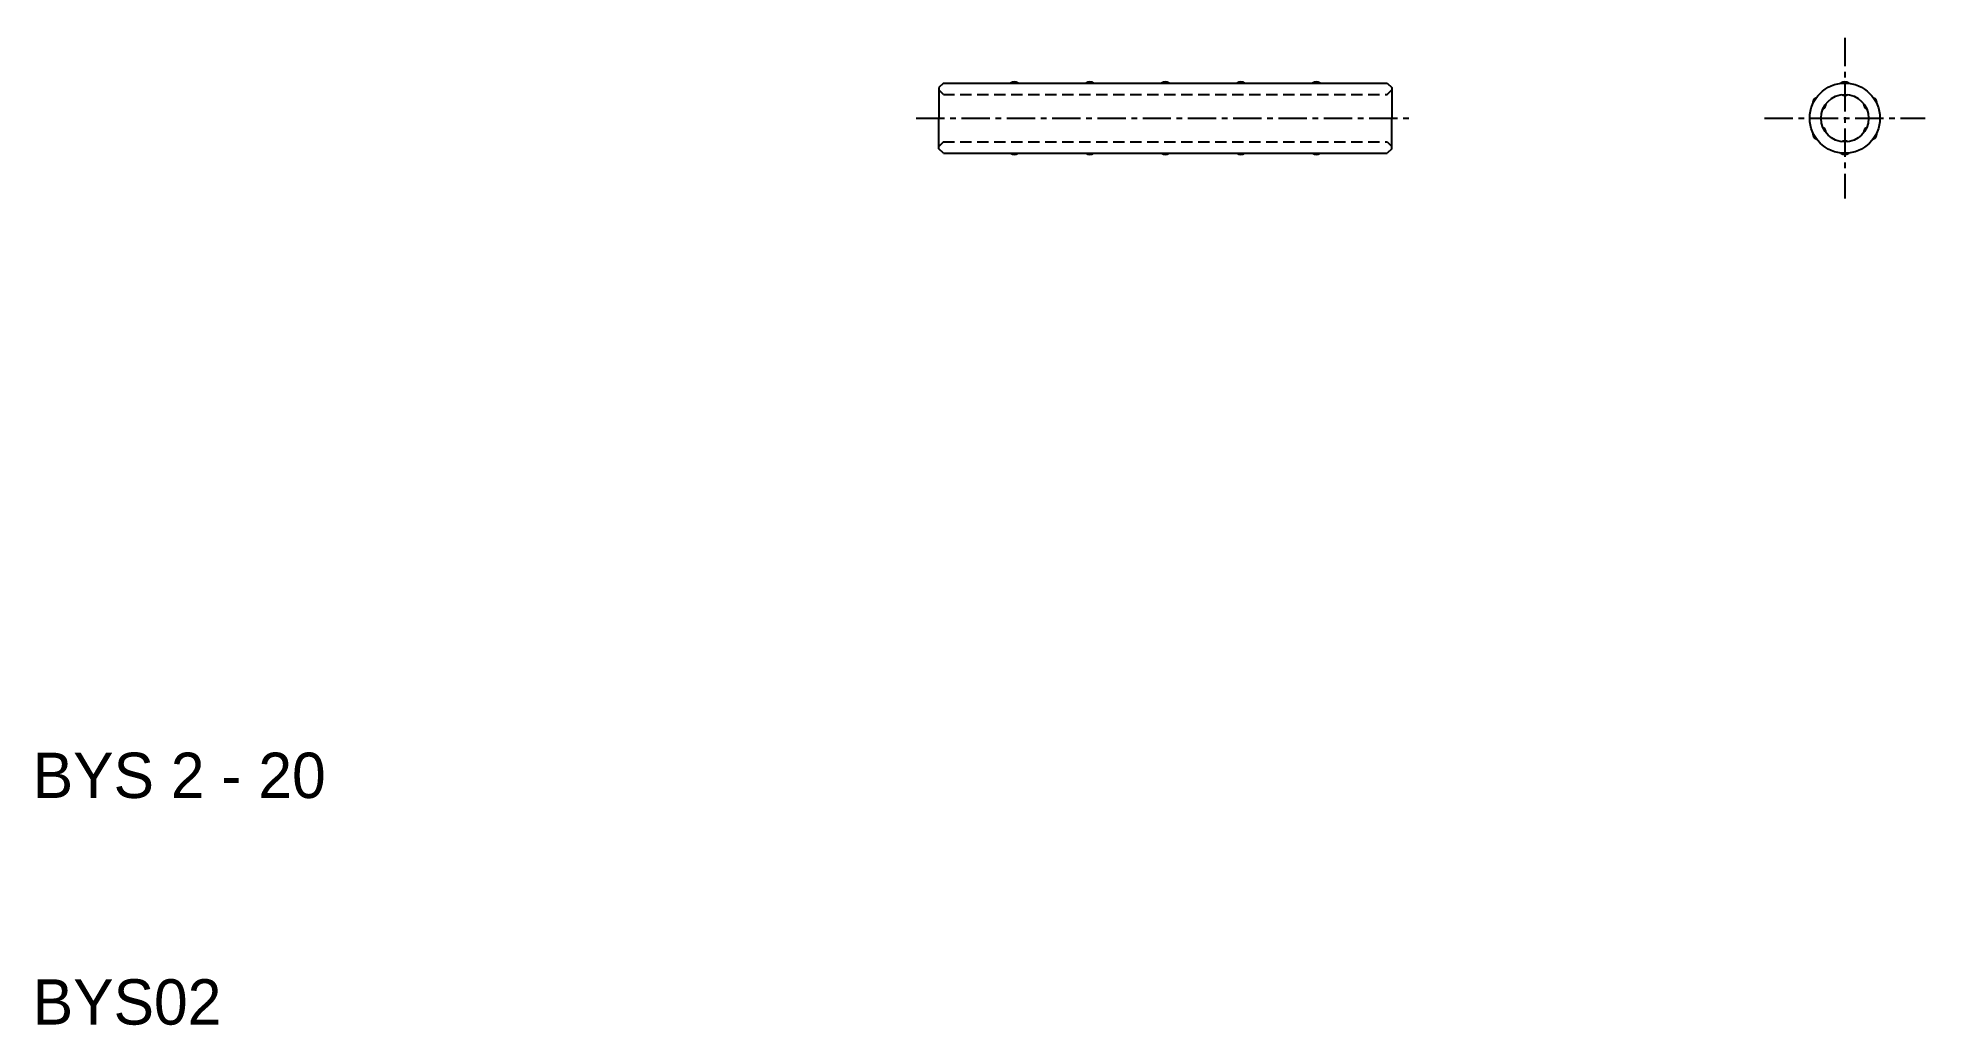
# Model space of a CAD drawing. Extents: x 10.2 to 93.5, y 10 to 53.5.
import ezdxf

# ---------------------------------------------------------------- set-up
doc = ezdxf.new("R2010")
doc.units = 0
doc.linetypes.add('CENTER', pattern=[2, 1.25, -0.25, 0.25, -0.25])
doc.linetypes.add('DASHED', pattern=[0.75, 0.5, -0.25])
doc.layers.get('0').update_dxf_attribs({"linetype": 'CONTINUOUS'})
doc.layers.add('CENTER', color=1, linetype='CENTER')

msp = doc.modelspace()

# ---------------------------------------------------------------- linework, layer by layer
at = {"color": 7, "linetype": 'CONTINUOUS'}
for p, q in [((50.2, 51.55), (50, 51.35)), ((50, 51.35), (50, 50)), ((50.2, 51.55), (69.8, 51.55)), ((69.8, 51.55), (70, 51.35)), ((70, 51.35), (70, 50)), ((50, 48.65), (50, 50)), ((70, 48.65), (70, 50)), ((50.2, 48.45), (50, 48.65)), ((50.2, 48.45), (69.8, 48.45)), ((70, 48.65), (69.8, 48.45))]:
    msp.add_line(p, q, dxfattribs=at)
at = {"color": 3, "linetype": 'DASHED'}
for p, q in [((50.2, 51.05), (50, 51.25)), ((50.2, 51.05), (69.8, 51.05)), ((69.8, 51.05), (70, 51.25)), ((50.2, 48.95), (50, 48.75)), ((50.2, 48.95), (69.8, 48.95)), ((69.8, 48.95), (70, 48.75))]:
    msp.add_line(p, q, dxfattribs=at)
at = {"color": 7, "linetype": 'CONTINUOUS'}
for radius in [1.55, 1.05]:
    msp.add_circle((90, 50), radius, dxfattribs=at)
for centre, start, end in [((53.333, 51.3), 56.44269, 123.55731), ((56.667, 51.3), 56.44269, 123.55731), ((60, 51.3), 56.44269, 123.55731), ((63.333, 51.3), 56.44269, 123.55731), ((66.667, 51.3), 56.44269, 123.55731), ((88.874, 50.65), 112.94685, 187.05315), ((90, 51.3), 52.94685, 127.05315), ((90, 51.3), 240.29517, 299.70483), ((91.126, 50.65), 352.94685, 67.05315), ((88.874, 50.65), 300.29517, 359.70483), ((91.126, 50.65), 180.29517, 239.70483), ((88.874, 49.35), 172.94685, 247.05315), ((88.874, 49.35), 0.29517, 59.70483), ((91.126, 49.35), 120.29517, 179.70483), ((91.126, 49.35), 292.94685, 7.05315), ((53.333, 48.7), 236.44269, 303.55731), ((56.667, 48.7), 236.44269, 303.55731), ((60, 48.7), 236.44269, 303.55731), ((63.333, 48.7), 236.44269, 303.55731), ((66.667, 48.7), 236.44269, 303.55731), ((90, 48.7), 232.94685, 307.05315), ((90, 48.7), 60.29517, 119.70483)]:
    msp.add_arc(centre, 0.3, start, end, dxfattribs=at)
at = {"layer": 'CENTER', "color": 1, "linetype": 'CENTER'}
for p, q in [((90, 53.55), (90, 46.45)), ((49, 50), (71, 50)), ((86.45, 50), (93.55, 50))]:
    msp.add_line(p, q, dxfattribs=at)

# ---------------------------------------------------------------- texts
at = {"color": 7, "linetype": 'CONTINUOUS'}
for s, p in [('BYS 2 - 20', (10, 20)), ('BYS02', (10, 10))]:
    msp.add_text(s, height=2, dxfattribs=at).set_placement(p)

doc.saveas('drawing.dxf')
